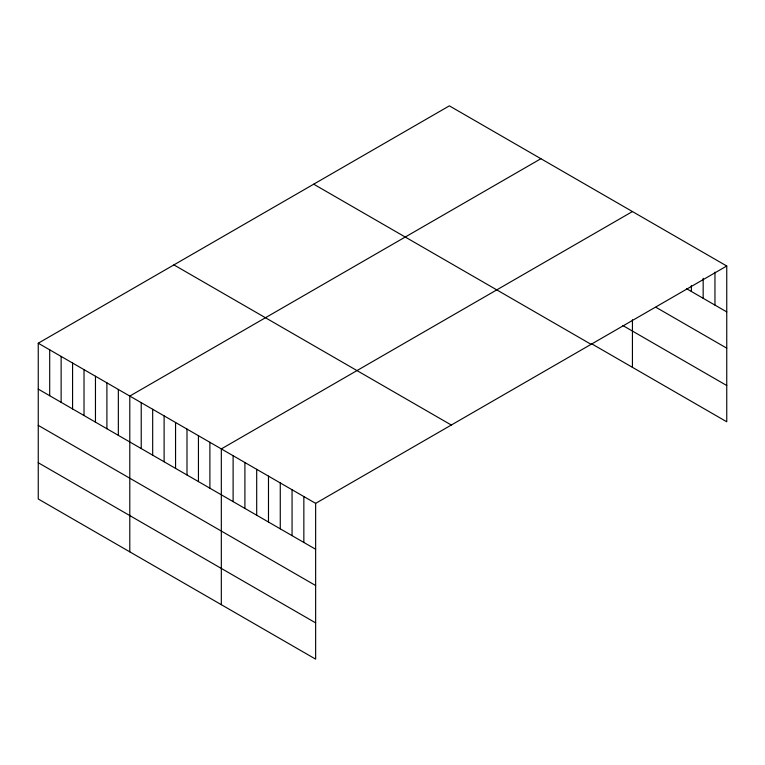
<?xml version="1.0" encoding="UTF-8"?>
<svg xmlns="http://www.w3.org/2000/svg" width="765" height="765" viewBox="0 0 765 765"><rect width="100%" height="100%" fill="white"/><g stroke="black" fill="none" stroke-linecap="round" stroke-linejoin="round"><path stroke-width="1.15" d="M726.75 266.01L315.639 503.36L315.639 659.143L38.25 498.99L38.25 343.217L449.361 105.857L726.75 266.01L726.75 421.783L591.441 343.667M540.903 158.709L129.792 396.06L129.792 551.842M632.435 211.561L221.324 448.912L221.324 604.685M686.473 288.654L726.75 311.91M656.016 307.329L726.75 348.171M622.901 325.565L726.75 385.522M313.698 184.183L591.087 344.336M173.913 264.891L451.302 425.034M38.25 343.217L315.639 503.36M38.25 389.108L315.639 549.26M38.25 425.369L315.639 585.521M38.25 462.729L315.639 622.882M714.959 272.149L714.959 305.101M703.169 278.288L703.169 298.293M691.378 285.603L691.378 291.484M632.435 319.751L632.435 367.334M303.848 496.552L303.848 542.452M292.058 489.753L292.058 535.643M280.267 482.945L280.267 528.845M268.486 476.136L268.486 522.036M256.696 469.328L256.696 515.227M244.905 462.529L244.905 508.419M233.115 455.72L233.115 501.61M209.887 442.304L209.887 488.204M198.441 435.696L198.441 481.596M186.995 429.098L186.995 474.989M175.558 422.49L175.558 468.381M164.112 415.883L164.112 461.783M152.675 409.275L152.675 455.175M141.229 402.667L141.229 448.567M118.346 389.462L118.346 435.352M106.899 382.854L106.899 428.744M95.462 376.246L95.462 422.146M84.016 369.638L84.016 415.538M72.579 363.031L72.579 408.931M61.133 356.423L61.133 402.323M49.696 349.825L49.696 395.715"/></g></svg>
